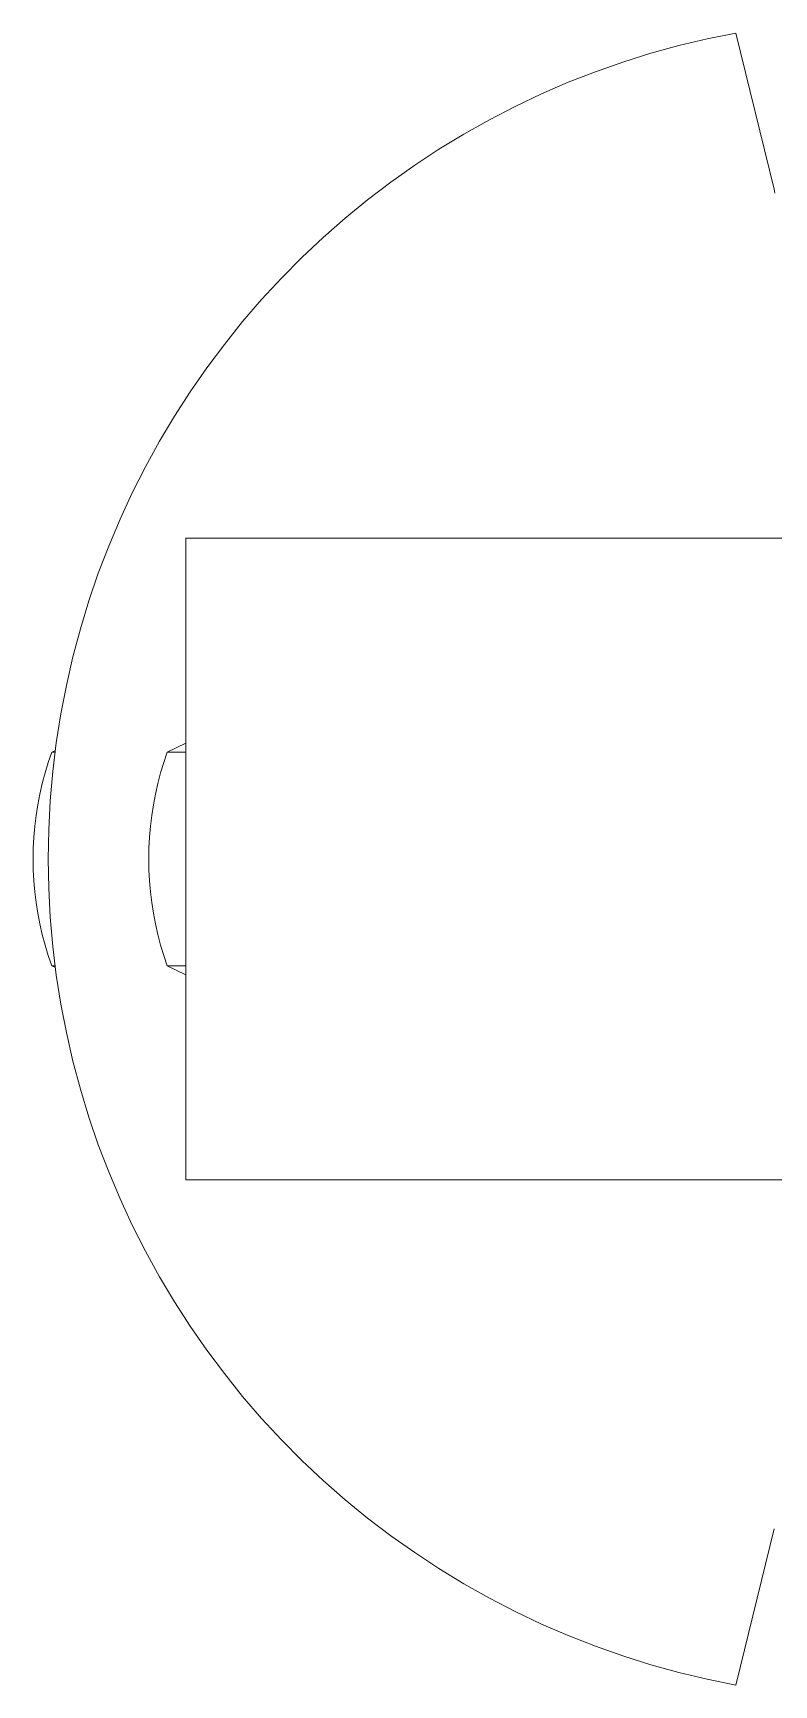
# Model space of a CAD drawing. Header units: millimetres. Extents: x -209 to 4251, y 50 to 3279.
# Drawn here: x 1194.4 to 1242.9, y 170.3 to 278.4 of the extents above; entities that cross this region are included whole.
import ezdxf

# ---------------------------------------------------------------- set-up
doc = ezdxf.new("R2010")
doc.units = ezdxf.units.MM
doc.layers.add('ZANO_R', color=7, linetype='Continuous', lineweight=0)

msp = doc.modelspace()

# ---------------------------------------------------------------- linework, layer by layer
at = {"layer": 'ZANO_R'}
for p, q in [((1236.67, 277.63), (1238.52, 278.07)), ((1238.52, 278.07), (1240.4, 278.45)), ((1240.4, 278.45), (1242.9, 268.23)), ((1233.01, 276.55), (1234.83, 277.12)), ((1234.83, 277.12), (1236.67, 277.63)), ((1229.43, 275.22), (1231.21, 275.91)), ((1231.21, 275.91), (1233.01, 276.55)), ((1227.68, 274.46), (1229.43, 275.22)), ((1225.95, 273.64), (1227.68, 274.46)), ((1222.59, 271.83), (1224.26, 272.76)), ((1224.26, 272.76), (1225.95, 273.64)), ((1220.96, 270.84), (1222.59, 271.83)), ((1219.37, 269.79), (1220.96, 270.84)), ((1217.81, 268.68), (1219.37, 269.79)), ((1216.29, 267.53), (1217.81, 268.68)), ((1214.81, 266.32), (1216.29, 267.53)), ((1242.9, 268.23), (1242.96, 267.97)), ((1213.38, 265.06), (1214.81, 266.32)), ((1211.99, 263.75), (1213.38, 265.06)), ((1210.65, 262.39), (1211.99, 263.75)), ((1209.35, 260.99), (1210.65, 262.39)), ((1208.1, 259.55), (1209.35, 260.99)), ((1206.91, 258.06), (1208.1, 259.55)), ((1205.76, 256.53), (1206.91, 258.06)), ((1204.67, 254.96), (1205.76, 256.53)), ((1203.64, 253.36), (1204.67, 254.96)), ((1202.66, 251.72), (1203.64, 253.36)), ((1201.74, 250.05), (1202.66, 251.72)), ((1200.88, 248.34), (1201.74, 250.05)), ((1200.08, 246.61), (1200.88, 248.34)), ((1199.34, 244.85), (1200.08, 246.61)), ((1198.65, 243.07), (1199.34, 244.85)), ((1204.38, 224.36), (1204.38, 245.36)), ((1247.75, 245.36), (1204.38, 245.36)), ((1198.04, 241.26), (1198.65, 243.07)), ((1197.48, 239.44), (1198.04, 241.26)), ((1196.99, 237.59), (1197.48, 239.44)), ((1196.56, 235.73), (1196.99, 237.59)), ((1196.2, 233.86), (1196.56, 235.73)), ((1195.9, 231.97), (1196.2, 233.86)), ((1195.67, 230.08), (1195.9, 231.97)), ((1204.38, 231.95), (1203.16, 231.36)), ((1195.37, 230.68), (1195.17, 230)), ((1195.6, 231.36), (1195.37, 230.68)), ((1195.84, 231.47), (1195.6, 231.36)), ((1195.82, 231.36), (1195.6, 231.36)), ((1202.94, 230.68), (1202.73, 230)), ((1203.16, 231.36), (1202.94, 230.68)), ((1204.38, 231.36), (1203.16, 231.36)), ((1195.17, 230), (1194.98, 229.31)), ((1195.51, 228.18), (1195.67, 230.08)), ((1202.73, 230), (1202.55, 229.31)), ((1194.83, 228.61), (1194.69, 227.91)), ((1194.98, 229.31), (1194.83, 228.61)), ((1202.4, 228.61), (1202.26, 227.91)), ((1202.55, 229.31), (1202.4, 228.61)), ((1194.58, 227.21), (1194.49, 226.5)), ((1194.69, 227.91), (1194.58, 227.21)), ((1195.41, 226.27), (1195.51, 228.18)), ((1202.16, 227.21), (1202.07, 226.5)), ((1202.26, 227.91), (1202.16, 227.21)), ((1194.49, 226.5), (1194.43, 225.79)), ((1195.38, 224.36), (1195.41, 226.27)), ((1202.07, 226.5), (1202.01, 225.79)), ((1194.39, 225.07), (1194.38, 224.36)), ((1194.43, 225.79), (1194.39, 225.07)), ((1201.97, 225.07), (1201.96, 224.36)), ((1202.01, 225.79), (1201.97, 225.07)), ((1194.38, 224.36), (1194.39, 223.65)), ((1195.41, 222.45), (1195.38, 224.36)), ((1201.96, 224.36), (1201.97, 223.65)), ((1204.38, 224.36), (1204.38, 203.36)), ((1194.39, 223.65), (1194.43, 222.93)), ((1194.43, 222.93), (1194.49, 222.22)), ((1201.97, 223.65), (1202.01, 222.93)), ((1202.01, 222.93), (1202.07, 222.22)), ((1194.49, 222.22), (1194.58, 221.51)), ((1195.51, 220.55), (1195.41, 222.45)), ((1202.07, 222.22), (1202.16, 221.52)), ((1194.58, 221.51), (1194.69, 220.81)), ((1194.69, 220.81), (1194.83, 220.11)), ((1202.16, 221.52), (1202.26, 220.81)), ((1202.26, 220.81), (1202.4, 220.11)), ((1194.83, 220.11), (1194.98, 219.41)), ((1195.67, 218.64), (1195.51, 220.55)), ((1202.4, 220.11), (1202.55, 219.41)), ((1194.98, 219.41), (1195.17, 218.72)), ((1195.17, 218.72), (1195.37, 218.04)), ((1195.9, 216.75), (1195.67, 218.64)), ((1202.55, 219.41), (1202.73, 218.72)), ((1202.73, 218.72), (1202.94, 218.04)), ((1195.37, 218.04), (1195.6, 217.36)), ((1202.94, 218.04), (1203.16, 217.36)), ((1195.6, 217.36), (1195.84, 217.25)), ((1195.6, 217.36), (1195.82, 217.36)), ((1196.2, 214.86), (1195.9, 216.75)), ((1203.16, 217.36), (1204.38, 216.77)), ((1203.16, 217.36), (1204.38, 217.36)), ((1196.56, 212.99), (1196.2, 214.86)), ((1196.99, 211.13), (1196.56, 212.99)), ((1197.48, 209.28), (1196.99, 211.13)), ((1198.04, 207.46), (1197.48, 209.28)), ((1198.65, 205.65), (1198.04, 207.46)), ((1199.34, 203.87), (1198.65, 205.65)), ((1200.08, 202.11), (1199.34, 203.87)), ((1210.8, 203.36), (1204.38, 203.36)), ((1211.1, 203.36), (1210.8, 203.36)), ((1211.2, 203.36), (1211.1, 203.36)), ((1211.34, 203.36), (1211.2, 203.36)), ((1211.59, 203.36), (1211.34, 203.36)), ((1211.69, 203.36), (1211.59, 203.36)), ((1211.99, 203.36), (1211.69, 203.36)), ((1212.29, 203.36), (1211.99, 203.36)), ((1212.38, 203.36), (1212.29, 203.36)), ((1212.65, 203.36), (1212.38, 203.36)), ((1212.77, 203.36), (1212.65, 203.36)), ((1212.87, 203.36), (1212.77, 203.36)), ((1213.17, 203.36), (1212.87, 203.36)), ((1213.46, 203.36), (1213.17, 203.36)), ((1213.56, 203.36), (1213.46, 203.36)), ((1213.56, 203.36), (1213.56, 203.36)), ((1213.95, 203.36), (1213.56, 203.36)), ((1214.04, 203.36), (1213.95, 203.36)), ((1214.34, 203.36), (1214.04, 203.36)), ((1214.62, 203.36), (1214.34, 203.36)), ((1214.73, 203.36), (1214.62, 203.36)), ((1214.73, 203.36), (1214.73, 203.36)), ((1215.12, 203.36), (1214.73, 203.36)), ((1215.25, 203.36), (1215.12, 203.36)), ((1215.5, 203.36), (1215.25, 203.36)), ((1215.77, 203.36), (1215.5, 203.36)), ((1215.89, 203.36), (1215.77, 203.36)), ((1215.89, 203.36), (1215.89, 203.36)), ((1216.27, 203.36), (1215.89, 203.36)), ((1216.55, 203.36), (1216.27, 203.36)), ((1216.66, 203.36), (1216.55, 203.36)), ((1216.9, 203.36), (1216.66, 203.36)), ((1217.04, 203.36), (1216.9, 203.36)), ((1217.05, 203.36), (1217.04, 203.36)), ((1217.43, 203.36), (1217.05, 203.36)), ((1217.46, 203.36), (1217.43, 203.36)), ((1217.81, 203.36), (1217.46, 203.36)), ((1218.02, 203.36), (1217.81, 203.36)), ((1218.19, 203.36), (1218.02, 203.36)), ((1218.19, 203.36), (1218.19, 203.36)), ((1218.57, 203.36), (1218.19, 203.36)), ((1218.66, 203.36), (1218.57, 203.36)), ((1218.95, 203.36), (1218.66, 203.36)), ((1219.13, 203.36), (1218.95, 203.36)), ((1219.33, 203.36), (1219.13, 203.36)), ((1219.68, 203.36), (1219.33, 203.36)), ((1219.7, 203.36), (1219.68, 203.36)), ((1219.91, 203.36), (1219.7, 203.36)), ((1220.08, 203.36), (1219.91, 203.36)), ((1220.22, 203.36), (1220.08, 203.36)), ((1220.46, 203.36), (1220.22, 203.36)), ((1220.77, 203.36), (1220.46, 203.36)), ((1220.83, 203.36), (1220.77, 203.36)), ((1221.15, 203.36), (1220.83, 203.36)), ((1221.2, 203.36), (1221.15, 203.36)), ((1221.3, 203.36), (1221.2, 203.36)), ((1221.57, 203.36), (1221.3, 203.36)), ((1221.84, 203.36), (1221.57, 203.36)), ((1221.95, 203.36), (1221.84, 203.36)), ((1221.95, 203.36), (1221.95, 203.36)), ((1222.32, 203.36), (1221.95, 203.36)), ((1222.39, 203.36), (1222.32, 203.36)), ((1222.68, 203.36), (1222.39, 203.36)), ((1222.89, 203.36), (1222.68, 203.36)), ((1223.05, 203.36), (1222.89, 203.36)), ((1223.05, 203.36), (1223.05, 203.36)), ((1223.42, 203.36), (1223.05, 203.36)), ((1223.62, 203.36), (1223.42, 203.36)), ((1223.78, 203.36), (1223.62, 203.36)), ((1223.94, 203.36), (1223.78, 203.36)), ((1224.15, 203.36), (1223.94, 203.36)), ((1224.45, 203.36), (1224.15, 203.36)), ((1224.51, 203.36), (1224.45, 203.36)), ((1224.85, 203.36), (1224.51, 203.36)), ((1224.87, 203.36), (1224.85, 203.36)), ((1224.96, 203.36), (1224.87, 203.36)), ((1225.23, 203.36), (1224.96, 203.36)), ((1225.46, 203.36), (1225.23, 203.36)), ((1225.59, 203.36), (1225.46, 203.36)), ((1225.59, 203.36), (1225.59, 203.36)), ((1225.95, 203.36), (1225.59, 203.36)), ((1226.08, 203.36), (1225.95, 203.36)), ((1226.3, 203.36), (1226.08, 203.36)), ((1226.47, 203.36), (1226.3, 203.36)), ((1226.66, 203.36), (1226.47, 203.36)), ((1226.97, 203.36), (1226.66, 203.36)), ((1227.01, 203.36), (1226.97, 203.36)), ((1227.29, 203.36), (1227.01, 203.36)), ((1227.37, 203.36), (1227.29, 203.36)), ((1227.46, 203.36), (1227.37, 203.36)), ((1227.72, 203.36), (1227.46, 203.36)), ((1227.94, 203.36), (1227.72, 203.36)), ((1228.07, 203.36), (1227.94, 203.36)), ((1228.07, 203.36), (1228.07, 203.36)), ((1228.42, 203.36), (1228.07, 203.36)), ((1228.51, 203.36), (1228.42, 203.36)), ((1228.77, 203.36), (1228.51, 203.36)), ((1228.91, 203.36), (1228.77, 203.36)), ((1229.11, 203.36), (1228.91, 203.36)), ((1229.19, 203.36), (1229.11, 203.36)), ((1229.46, 203.36), (1229.19, 203.36)), ((1229.71, 203.36), (1229.46, 203.36)), ((1229.8, 203.36), (1229.71, 203.36)), ((1229.85, 203.36), (1229.8, 203.36)), ((1230.14, 203.36), (1229.85, 203.36)), ((1230.32, 203.36), (1230.14, 203.36)), ((1230.48, 203.36), (1230.32, 203.36)), ((1230.78, 203.36), (1230.48, 203.36)), ((1230.82, 203.36), (1230.78, 203.36)), ((1230.92, 203.36), (1230.82, 203.36)), ((1231.16, 203.36), (1230.92, 203.36)), ((1231.24, 203.36), (1231.16, 203.36)), ((1231.5, 203.36), (1231.24, 203.36)), ((1231.66, 203.36), (1231.5, 203.36)), ((1231.83, 203.36), (1231.66, 203.36)), ((1232.11, 203.36), (1231.83, 203.36)), ((1232.16, 203.36), (1232.11, 203.36)), ((1232.2, 203.36), (1232.16, 203.36)), ((1232.5, 203.36), (1232.2, 203.36)), ((1232.58, 203.36), (1232.5, 203.36)), ((1232.83, 203.36), (1232.58, 203.36)), ((1233.02, 203.36), (1232.83, 203.36)), ((1233.16, 203.36), (1233.02, 203.36)), ((1233.3, 203.36), (1233.16, 203.36)), ((1233.48, 203.36), (1233.3, 203.36)), ((1233.58, 203.36), (1233.48, 203.36)), ((1233.81, 203.36), (1233.58, 203.36)), ((1233.89, 203.36), (1233.81, 203.36)), ((1234.13, 203.36), (1233.89, 203.36)), ((1234.32, 203.36), (1234.13, 203.36)), ((1234.46, 203.36), (1234.32, 203.36)), ((1234.74, 203.36), (1234.46, 203.36)), ((1234.78, 203.36), (1234.74, 203.36)), ((1234.96, 203.36), (1234.78, 203.36)), ((1235.1, 203.36), (1234.96, 203.36)), ((1235.3, 203.36), (1235.1, 203.36)), ((1235.42, 203.36), (1235.3, 203.36)), ((1235.57, 203.36), (1235.42, 203.36)), ((1235.73, 203.36), (1235.57, 203.36)), ((1235.98, 203.36), (1235.73, 203.36)), ((1236.05, 203.36), (1235.98, 203.36)), ((1236.32, 203.36), (1236.05, 203.36)), ((1236.36, 203.36), (1236.32, 203.36)), ((1236.51, 203.36), (1236.36, 203.36)), ((1236.67, 203.36), (1236.51, 203.36)), ((1236.84, 203.36), (1236.67, 203.36)), ((1236.99, 203.36), (1236.84, 203.36)), ((1237.18, 203.36), (1236.99, 203.36)), ((1237.29, 203.36), (1237.18, 203.36)), ((1237.57, 203.36), (1237.29, 203.36)), ((1237.6, 203.36), (1237.57, 203.36)), ((1237.71, 203.36), (1237.6, 203.36)), ((1237.91, 203.36), (1237.71, 203.36)), ((1238.01, 203.36), (1237.91, 203.36)), ((1238.21, 203.36), (1238.01, 203.36)), ((1238.36, 203.36), (1238.21, 203.36)), ((1238.51, 203.36), (1238.36, 203.36)), ((1238.56, 203.36), (1238.51, 203.36)), ((1238.81, 203.36), (1238.56, 203.36)), ((1238.9, 203.36), (1238.81, 203.36)), ((1239.11, 203.36), (1238.9, 203.36)), ((1239.17, 203.36), (1239.11, 203.36)), ((1239.41, 203.36), (1239.17, 203.36)), ((1239.47, 203.36), (1239.41, 203.36)), ((1240, 203.36), (1239.47, 203.36)), ((1240.08, 203.36), (1240, 203.36)), ((1240.29, 203.36), (1240.08, 203.36)), ((1240.39, 203.36), (1240.29, 203.36)), ((1240.58, 203.36), (1240.39, 203.36)), ((1241.05, 203.36), (1240.58, 203.36)), ((1241.16, 203.36), (1241.05, 203.36)), ((1241.3, 203.36), (1241.16, 203.36)), ((1241.44, 203.36), (1241.3, 203.36)), ((1241.44, 203.36), (1241.44, 203.36)), ((1247.75, 203.36), (1241.44, 203.36)), ((1200.88, 200.38), (1200.08, 202.11)), ((1201.74, 198.67), (1200.88, 200.38)), ((1202.66, 197), (1201.74, 198.67)), ((1203.64, 195.36), (1202.66, 197)), ((1204.67, 193.76), (1203.64, 195.36)), ((1205.76, 192.19), (1204.67, 193.76)), ((1206.91, 190.66), (1205.76, 192.19)), ((1208.1, 189.17), (1206.91, 190.66)), ((1209.35, 187.73), (1208.1, 189.17)), ((1210.65, 186.33), (1209.35, 187.73)), ((1211.99, 184.97), (1210.65, 186.33)), ((1213.38, 183.66), (1211.99, 184.97)), ((1214.81, 182.4), (1213.38, 183.66)), ((1216.29, 181.2), (1214.81, 182.4)), ((1217.81, 180.04), (1216.29, 181.2)), ((1219.37, 178.94), (1217.81, 180.04)), ((1242.9, 180.49), (1240.4, 170.27)), ((1220.96, 177.89), (1219.37, 178.94)), ((1222.59, 176.89), (1220.96, 177.89)), ((1224.26, 175.96), (1222.59, 176.89)), ((1225.95, 175.08), (1224.26, 175.96)), ((1227.68, 174.26), (1225.95, 175.08)), ((1229.43, 173.51), (1227.68, 174.26)), ((1231.21, 172.81), (1229.43, 173.51)), ((1233.01, 172.18), (1231.21, 172.81)), ((1234.83, 171.6), (1233.01, 172.18)), ((1236.67, 171.1), (1234.83, 171.6)), ((1238.52, 170.65), (1236.67, 171.1)), ((1240.4, 170.27), (1238.52, 170.65))]:
    msp.add_line(p, q, dxfattribs=at)

doc.saveas('drawing.dxf')
